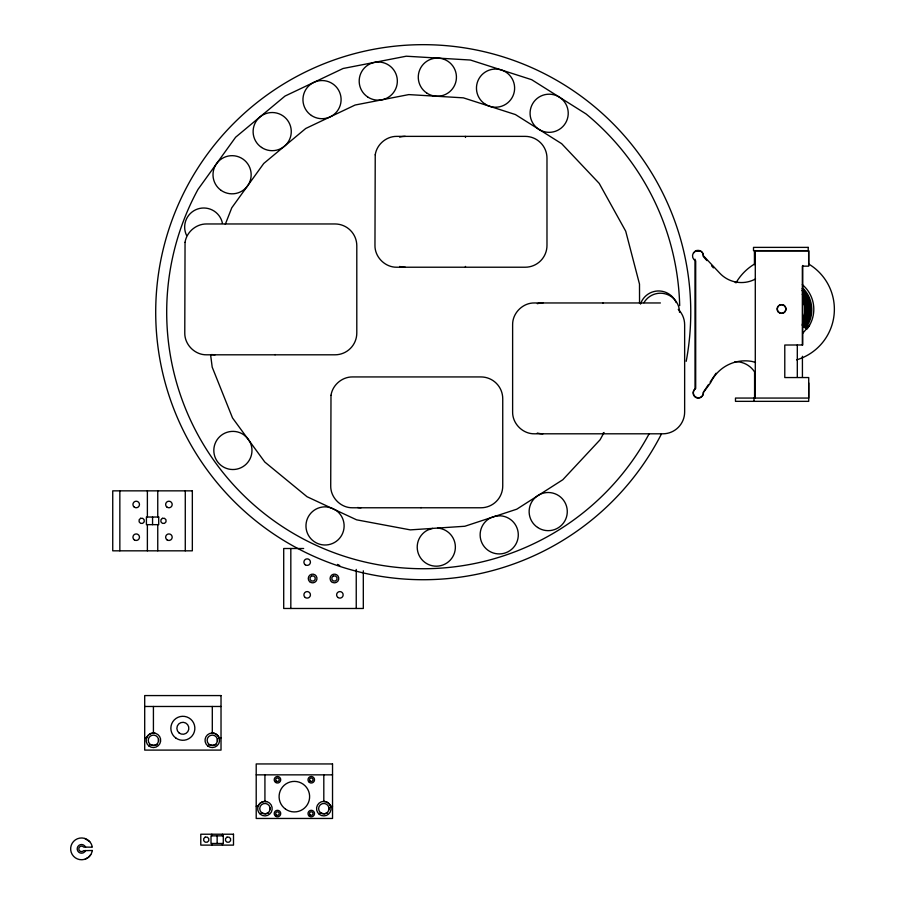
<?xml version="1.0" encoding="UTF-8"?>
<svg xmlns="http://www.w3.org/2000/svg" width="905" height="905" viewBox="0 0 905 905"><rect width="100%" height="100%" fill="white"/><g stroke="black" fill="none" stroke-linecap="round" stroke-linejoin="round"><path stroke-width="1.36" d="M85.556 850.564L85.579 850.496A4.367 4.367 0 0 1 78.882 852.306A4.367 4.367 0 0 1 78.882 845.406A4.367 4.367 0 0 1 85.556 847.148L85.579 847.216M225.288 224.338L231.771 207.799L263.751 163.466L305.743 128.476L355.122 105.025L408.777 94.595L463.349 97.842L515.398 114.55L561.654 143.68L599.212 183.398L625.717 231.205L639.496 284.102L639.552 303.243M90.76 854.682L88.441 857.307L85.251 859.094M146.474 738.141C147.572 734.611 151.429 732.383 155.038 733.197M257.982 806.502C259.079 802.973 262.936 800.755 266.545 801.558M604.054 432.5L600.106 439.751L562.82 479.729L516.778 509.187L464.842 526.258L410.304 529.878L356.57 519.821L307.033 496.721L264.792 462.025L232.506 417.918L212.2 367.159L210.616 354.964M708.57 384.444L703.343 392.284A5.147 5.147 0 0 1 696.318 397.725A5.147 5.147 0 0 1 695.029 388.946L694.972 259.192M710.074 382.204L716.047 373.245M809.5 325.381L802.633 333.379M693.977 252.733L695.153 251.409M706.941 260.606L703.242 256.443C704.316 251.873 698.558 248.57 694.95 251.364A5.453 5.453 0 0 0 695.696 260.866L695.696 388.449A5.068 5.068 0 0 0 693.716 394.671A5.068 5.068 0 0 0 699.52 397.668A5.068 5.068 0 0 0 703.445 392.442L710.561 382.792A38.157 38.157 0 0 1 751.003 361.287A19.22 19.22 0 0 1 755.505 362.577M432.601 528.384L427.884 529.979A19.084 19.084 0 0 0 423.065 560.862A19.084 19.084 0 0 0 453.744 554.822A19.084 19.084 0 0 0 437.568 528.068M696.714 250.606L700.481 251.081A5.453 5.453 0 0 1 703.4 255.776L719.848 273.253A29.616 29.616 0 0 0 755.562 278.955M696.092 250.866L699.814 250.866M660.401 302.96L534.425 302.96C522.762 302.734 512.4 313.107 512.626 324.759L512.626 411.99C512.4 423.642 522.762 434.015 534.425 433.8L662.845 433.8A21.811 21.799 -90 0 0 684.644 411.99L684.644 324.759A21.811 21.799 -90 0 0 678.252 309.34M303.661 548.509L283.706 548.509L283.706 608.477L363.312 608.477L363.312 570.817M144.698 706.477L221.024 706.477M144.698 737.869L146.599 737.869M219.078 737.869L221.024 737.869M149.642 744.645L153.963 745.449L157.199 744.645M208.523 744.645L212.845 745.449L216.08 744.645M256.206 774.85L332.531 774.85M256.206 806.242L258.106 806.242M330.585 806.242L332.531 806.242M261.149 813.007L265.47 813.81L268.706 813.007M320.031 813.007L324.352 813.81L327.576 813.007M211.759 733.027C215.447 732.767 218.92 735.539 219.485 739.193M323.266 801.4C326.954 801.14 330.427 803.912 330.992 807.565M84.821 838.483L89.708 841.627M802.418 323.911L807.056 328.549M711.579 265.81L713.434 267.891M808.651 250.651L808.663 265.007M808.708 382.985L808.719 398.064L735.482 398.064L735.482 401.345L808.719 401.345L808.719 377.555L784.782 377.555L784.782 345.031L802.758 344.963L802.758 265.482M802.418 356.276L802.43 377.362M754.431 250.685L754.442 264.701M754.589 398.087L754.578 371.91A22.489 22.489 0 0 0 734.939 361.683M802.339 345.031L802.339 266.161L808.719 266.161L808.719 250.866L755.29 250.866L755.29 398.064M797.305 344.963L797.305 377.238M754.012 398.064L754.012 401.345M356.242 569.426L356.242 608.477M328.888 807.565L328.888 809.726A5.192 5.192 0 0 1 320.325 812.509A5.192 5.192 0 0 1 322.203 803.708A5.192 5.192 0 0 1 328.888 809.726M323.809 774.85L323.809 801.445M290.822 548.509L290.822 608.477M270.007 807.565L270.007 809.726A5.192 5.192 0 0 1 261.455 812.509A5.192 5.192 0 0 1 263.321 803.708A5.192 5.192 0 0 1 270.007 809.726M264.927 774.85L264.927 801.445M222.46 834.218L222.46 835.847M222.46 843.483L222.46 845.112M217.381 739.204L217.381 741.365A5.192 5.192 0 0 1 208.829 744.136A5.192 5.192 0 0 1 210.695 735.346A5.192 5.192 0 0 1 217.381 741.365M217.143 835.847L217.143 843.483M212.302 706.477L212.302 733.073M211.804 834.218L211.804 835.847M211.804 843.483L211.804 845.112M185.276 490.849L185.276 550.828M158.499 739.204L158.499 741.365A5.192 5.192 0 0 1 149.947 744.136A5.192 5.192 0 0 1 151.814 735.346A5.192 5.192 0 0 1 158.499 741.365M157.753 490.849L157.753 517.027M157.753 524.651L157.753 550.828M153.42 706.477L153.42 733.073M152.56 517.027L152.56 524.651M147.379 490.849L147.379 517.027M147.379 524.651L147.379 550.828M119.845 490.849L119.845 550.828M361.05 507.773A21.811 21.799 -90 0 1 357.633 507.501M421.13 507.513A90.636 2.534 -90 0 1 420.995 507.773M215.107 354.805A21.811 21.799 -90 0 1 211.691 354.534M275.188 354.545A90.636 2.534 -90 0 1 275.052 354.805M399.648 137.119A21.811 21.799 -90 0 1 405.293 136.372M405.293 267.224A21.811 21.799 -90 0 1 399.648 266.477M465.238 136.372A84.007 2.342 -90 0 1 465.521 137.447M465.509 266.432A90.636 2.534 -90 0 1 465.238 267.224M537.31 303.695A21.811 21.799 -90 0 1 542.943 302.96M542.943 433.8A21.811 21.799 -90 0 1 537.31 433.054M602.888 302.96A84.007 2.342 -90 0 1 603.035 303.333M603.171 433.009A90.636 2.534 -90 0 1 602.888 433.8M339.726 565.399A3.269 3.269 0 0 1 338.527 565.116M337.984 564.799A3.269 3.269 0 0 1 337.52 564.392M643.908 302.756A19.084 19.084 0 0 1 679.519 312.293M661.408 434.027A267.529 267.529 0 0 1 213.603 478.406A267.529 267.529 0 0 1 358.912 52.513A267.529 267.529 0 0 1 686.205 361.333M640.491 304.057A19.084 19.084 0 0 1 676.182 302.587M186.611 235.492A19.084 19.084 0 0 1 197.641 208.998A19.084 19.084 0 0 1 222.46 223.399M649.145 433.755A256.534 256.534 0 0 1 301.048 537.762A256.534 256.534 0 0 1 198.003 189.383L235.617 137.232L285.018 96.066L343.108 68.486L406.232 56.212L470.43 60.035L531.654 79.685L586.067 113.951A256.534 256.534 0 0 1 679.689 305.664M802.837 300.03A23.881 23.881 0 0 1 802.837 319.465M802.735 298.684A24.367 24.367 0 0 1 802.735 320.823M802.916 292.949A27.602 27.602 0 0 1 803.64 325.574M802.509 291.715A28.055 28.055 0 0 1 803.289 326.829M803.086 292.824A27.817 27.817 0 0 1 803.086 326.682M802.701 293.118A27.32 27.32 0 0 1 803.402 325.415M803.063 299.94A24.13 24.13 0 0 1 803.063 319.567M802.927 293.842A27.071 27.071 0 0 1 802.927 325.664M802.735 293.989A26.833 26.833 0 0 1 802.735 325.517M802.531 294.125A26.584 26.584 0 0 1 802.531 325.37M802.339 294.272A26.336 26.336 0 0 1 803.832 322.915M807.305 305.585A26.618 26.618 0 0 1 807.305 313.922M806.728 316.637A26.618 26.618 0 0 1 804.07 323.062M804.07 296.444A26.618 26.618 0 0 1 806.728 302.858M803.617 296.704A26.087 26.087 0 0 1 802.135 325.087M803.402 296.829A25.849 25.849 0 0 1 803.402 322.678M803.221 296.931A25.634 25.634 0 0 1 803.221 322.565M803.007 297.055A25.385 25.385 0 0 1 803.007 322.44M802.769 297.202A25.114 25.114 0 0 1 802.769 322.304M803.199 298.446A24.899 24.899 0 0 1 802.588 322.203M802.984 298.56A24.65 24.65 0 0 1 802.984 320.947M802.78 287.994A30.77 30.77 0 0 1 805.439 328.481M802.147 288.627A29.865 29.865 0 0 1 805.495 326.875M802.678 289.894A29.39 29.39 0 0 1 804.341 327.644M810.586 311.037A29.594 29.594 0 0 1 809.918 316.162M809.613 317.406A29.594 29.594 0 0 1 807.271 323.424M806.649 324.544A29.594 29.594 0 0 1 805.269 326.716M802.837 289.747A29.594 29.594 0 0 1 810.586 308.469M802.452 290.109A29.073 29.073 0 0 1 804.839 326.422M803.108 291.218A28.824 28.824 0 0 1 804.647 326.275M802.09 290.437A28.587 28.587 0 0 1 808.629 317.146A28.587 28.587 0 0 1 804.443 326.139M802.701 291.557A28.304 28.304 0 0 1 804.217 325.981M809.172 264.317A52.728 52.728 0 0 1 796.592 359.851M735.957 282.914A52.728 52.728 0 0 1 755.256 263.615M802.316 284.634A32.184 32.184 0 0 1 807.158 328.877M737.349 282.122A20.939 20.939 0 0 1 735.064 282.19M185.05 242.359L184.778 332.995C184.563 344.658 194.926 355.031 206.578 354.805L334.997 354.805A21.811 21.799 -90 0 0 356.796 332.995L356.796 245.775A21.811 21.799 -90 0 0 334.997 223.965L206.578 223.965C196.159 223.829 186.543 232.042 185.05 242.359M330.992 395.327L330.721 485.962C330.506 497.614 340.868 507.988 352.52 507.773L480.94 507.773A21.811 21.799 -90 0 0 502.739 485.962L502.739 398.732A21.811 21.799 -90 0 0 480.94 376.933L352.52 376.933C342.101 376.797 332.497 385.01 330.992 395.327M375.236 154.778L374.964 245.413C374.749 257.065 385.111 267.439 396.763 267.224L525.183 267.224A21.811 21.799 -90 0 0 546.982 245.413L546.982 158.183A21.811 21.799 -90 0 0 525.183 136.372L396.763 136.372C386.344 136.248 376.74 144.461 375.236 154.778M92.287 850.496L92.129 851.469A10.905 10.905 0 0 1 75.353 857.827A10.905 10.905 0 0 1 75.353 839.885A10.905 10.905 0 0 1 92.129 846.243L92.287 847.216L83.588 847.046A2.726 2.726 0 0 0 79.663 846.888A2.726 2.726 0 0 0 79.663 850.824A2.726 2.726 0 0 0 83.588 850.666L92.287 850.496M140.614 518.316L139.144 519.798L139.144 521.88L140.614 523.361L142.696 523.361L144.178 521.88L144.178 519.798L142.696 518.316L140.614 518.316M162.425 518.316L160.943 519.798L160.943 521.88L162.425 523.361L164.506 523.361L165.988 521.88L165.988 519.798L164.506 518.316L162.425 518.316M311.58 575.976L310.11 577.447L310.11 579.528L311.58 581.01L313.673 581.01L315.144 579.528L315.144 577.447L313.673 575.976L311.58 575.976M333.391 575.976L331.909 577.447L331.909 579.528L333.391 581.01L335.472 581.01L336.954 579.528L336.954 577.447L335.472 575.976L333.391 575.976M205.197 837.148L203.727 838.618L203.727 840.711L205.197 842.182L207.29 842.182L208.761 840.711L208.761 838.618L207.29 837.148L205.197 837.148M227.008 837.148L225.526 838.618L225.526 840.711L227.008 842.182L229.089 842.182L230.571 840.711L230.571 838.618L229.089 837.148L227.008 837.148M495.533 516.133L490.804 517.717A19.084 19.084 0 0 0 485.996 548.611A19.084 19.084 0 0 0 516.665 542.57A19.084 19.084 0 0 0 500.499 515.816L495.533 516.133M808.21 247.382L753.503 247.382L753.503 250.651L808.21 250.651L808.21 247.382M192.335 490.849L112.74 490.849L112.74 550.828L192.335 550.828L192.335 490.849M158.703 517.027L146.418 517.027L146.418 524.651L158.703 524.651L158.703 517.027M221.024 695.572L144.698 695.572L144.698 750.098L221.024 750.098L221.024 695.572M332.531 763.944L256.206 763.944L256.206 818.459L332.531 818.459L332.531 763.944M233.501 834.218L200.786 834.218L200.786 845.112L233.501 845.112L233.501 834.218M223.286 835.847L211.012 835.847L211.012 843.483L223.286 843.483L223.286 835.847M331.219 507.875L326.332 506.891A19.084 19.084 0 0 0 306.716 531.235A19.084 19.084 0 0 0 336.298 541.337A19.084 19.084 0 0 0 335.676 510.081L331.219 507.875M247.269 437.896L243.524 434.604A19.084 19.084 0 0 0 214.372 445.882A19.084 19.084 0 0 0 234.938 469.423A19.084 19.084 0 0 0 250.029 442.047L247.269 437.896M337.984 597.515A3.269 3.269 0 0 0 343.142 595.162A3.269 3.269 0 0 0 338.527 591.87A3.269 3.269 0 0 0 337.984 597.515M305.279 597.515A3.269 3.269 0 0 0 310.426 595.162A3.269 3.269 0 0 0 305.811 591.87A3.269 3.269 0 0 0 305.279 597.515M331.411 581.632A4.367 4.367 0 0 0 338.662 579.539A4.367 4.367 0 0 0 333.221 574.302A4.367 4.367 0 0 0 331.411 581.632M305.279 564.799A3.269 3.269 0 0 0 310.426 562.446A3.269 3.269 0 0 0 305.811 559.154A3.269 3.269 0 0 0 305.279 564.799M309.601 581.632A4.367 4.367 0 0 0 316.863 579.539A4.367 4.367 0 0 0 311.411 574.302A4.367 4.367 0 0 0 309.601 581.632M167.018 539.855A3.269 3.269 0 0 0 172.176 537.502A3.269 3.269 0 0 0 167.561 534.222A3.269 3.269 0 0 0 167.018 539.855M134.313 507.151A3.269 3.269 0 0 0 139.461 504.798A3.269 3.269 0 0 0 134.845 501.506A3.269 3.269 0 0 0 134.313 507.151M134.313 539.855A3.269 3.269 0 0 0 139.461 537.502A3.269 3.269 0 0 0 134.845 534.222A3.269 3.269 0 0 0 134.313 539.855M167.018 507.151A3.269 3.269 0 0 0 172.176 504.798A3.269 3.269 0 0 0 167.561 501.506A3.269 3.269 0 0 0 167.018 507.151M148.884 745.969A7.274 7.274 0 0 0 160.604 741.365A7.274 7.274 0 0 0 150.762 733.514A7.274 7.274 0 0 0 148.884 745.969M175.808 737.994A11.991 11.991 0 0 0 194.79 729.543A11.991 11.991 0 0 0 177.98 717.326A11.991 11.991 0 0 0 175.808 737.994M207.765 745.969A7.274 7.274 0 0 0 219.485 741.365A7.274 7.274 0 0 0 209.643 733.514A7.274 7.274 0 0 0 207.765 745.969M179.009 732.88A5.996 5.996 0 0 0 188.76 729.328A5.996 5.996 0 0 0 180.808 722.654A5.996 5.996 0 0 0 179.009 732.88M319.273 814.33A7.274 7.274 0 0 0 330.992 809.737A7.274 7.274 0 0 0 321.151 801.887A7.274 7.274 0 0 0 319.273 814.33M309.363 816.22A3.269 3.269 0 0 0 314.521 813.867A3.269 3.269 0 0 0 309.906 810.586A3.269 3.269 0 0 0 309.363 816.22M275.561 816.22A3.269 3.269 0 0 0 280.72 813.867A3.269 3.269 0 0 0 276.104 810.586A3.269 3.269 0 0 0 275.561 816.22M285.505 809.093A15.261 15.261 0 0 0 309.555 798.108A15.261 15.261 0 0 0 288.028 782.768A15.261 15.261 0 0 0 285.505 809.093M260.391 814.33A7.274 7.274 0 0 0 272.111 809.737A7.274 7.274 0 0 0 262.269 801.887A7.274 7.274 0 0 0 260.391 814.33M275.561 782.418A3.269 3.269 0 0 0 280.72 780.065A3.269 3.269 0 0 0 276.104 776.784A3.269 3.269 0 0 0 275.561 782.418M309.363 782.418A3.269 3.269 0 0 0 314.521 780.065A3.269 3.269 0 0 0 309.906 776.784A3.269 3.269 0 0 0 309.363 782.418M276.455 781.173A1.742 1.742 0 0 0 279.204 779.918A1.742 1.742 0 0 0 276.738 778.164A1.742 1.742 0 0 0 276.455 781.173M310.257 781.173A1.742 1.742 0 0 0 313.006 779.918A1.742 1.742 0 0 0 310.539 778.164A1.742 1.742 0 0 0 310.257 781.173M310.257 814.975A1.742 1.742 0 0 0 313.006 813.719A1.742 1.742 0 0 0 310.539 811.966A1.742 1.742 0 0 0 310.257 814.975M276.455 814.975A1.742 1.742 0 0 0 279.204 813.719A1.742 1.742 0 0 0 276.738 811.966A1.742 1.742 0 0 0 276.455 814.975M221.205 190.435A19.084 19.084 0 0 0 251.092 176.339A19.084 19.084 0 0 0 223.942 157.493A19.084 19.084 0 0 0 221.205 190.435M311.399 115.467A19.084 19.084 0 0 0 341.061 100.908A19.084 19.084 0 0 0 313.616 82.491A19.084 19.084 0 0 0 311.399 115.467M537.581 527.434A19.084 19.084 0 0 0 567.243 512.875A19.084 19.084 0 0 0 539.799 494.458A19.084 19.084 0 0 0 537.581 527.434M484.91 103.985A19.084 19.084 0 0 0 514.583 89.425A19.084 19.084 0 0 0 487.128 71.009A19.084 19.084 0 0 0 484.91 103.985M426.719 93.023A19.084 19.084 0 0 0 456.392 78.464A19.084 19.084 0 0 0 428.936 60.047A19.084 19.084 0 0 0 426.719 93.023M367.634 96.937A19.084 19.084 0 0 0 397.306 82.378A19.084 19.084 0 0 0 369.851 63.961A19.084 19.084 0 0 0 367.634 96.937M261.556 147.447A19.084 19.084 0 0 0 291.229 132.888A19.084 19.084 0 0 0 263.785 114.471A19.084 19.084 0 0 0 261.556 147.447M538.52 129.11A19.084 19.084 0 0 0 568.193 114.55A19.084 19.084 0 0 0 540.749 96.134A19.084 19.084 0 0 0 538.52 129.11M778.368 312.089A4.367 4.367 0 0 0 785.664 310.144A4.367 4.367 0 0 0 780.325 304.793A4.367 4.367 0 0 0 778.368 312.089M778.707 312.202A4.367 4.367 0 0 0 785.913 309.929A4.367 4.367 0 0 0 780.348 304.827A4.367 4.367 0 0 0 778.707 312.202"/></g></svg>
